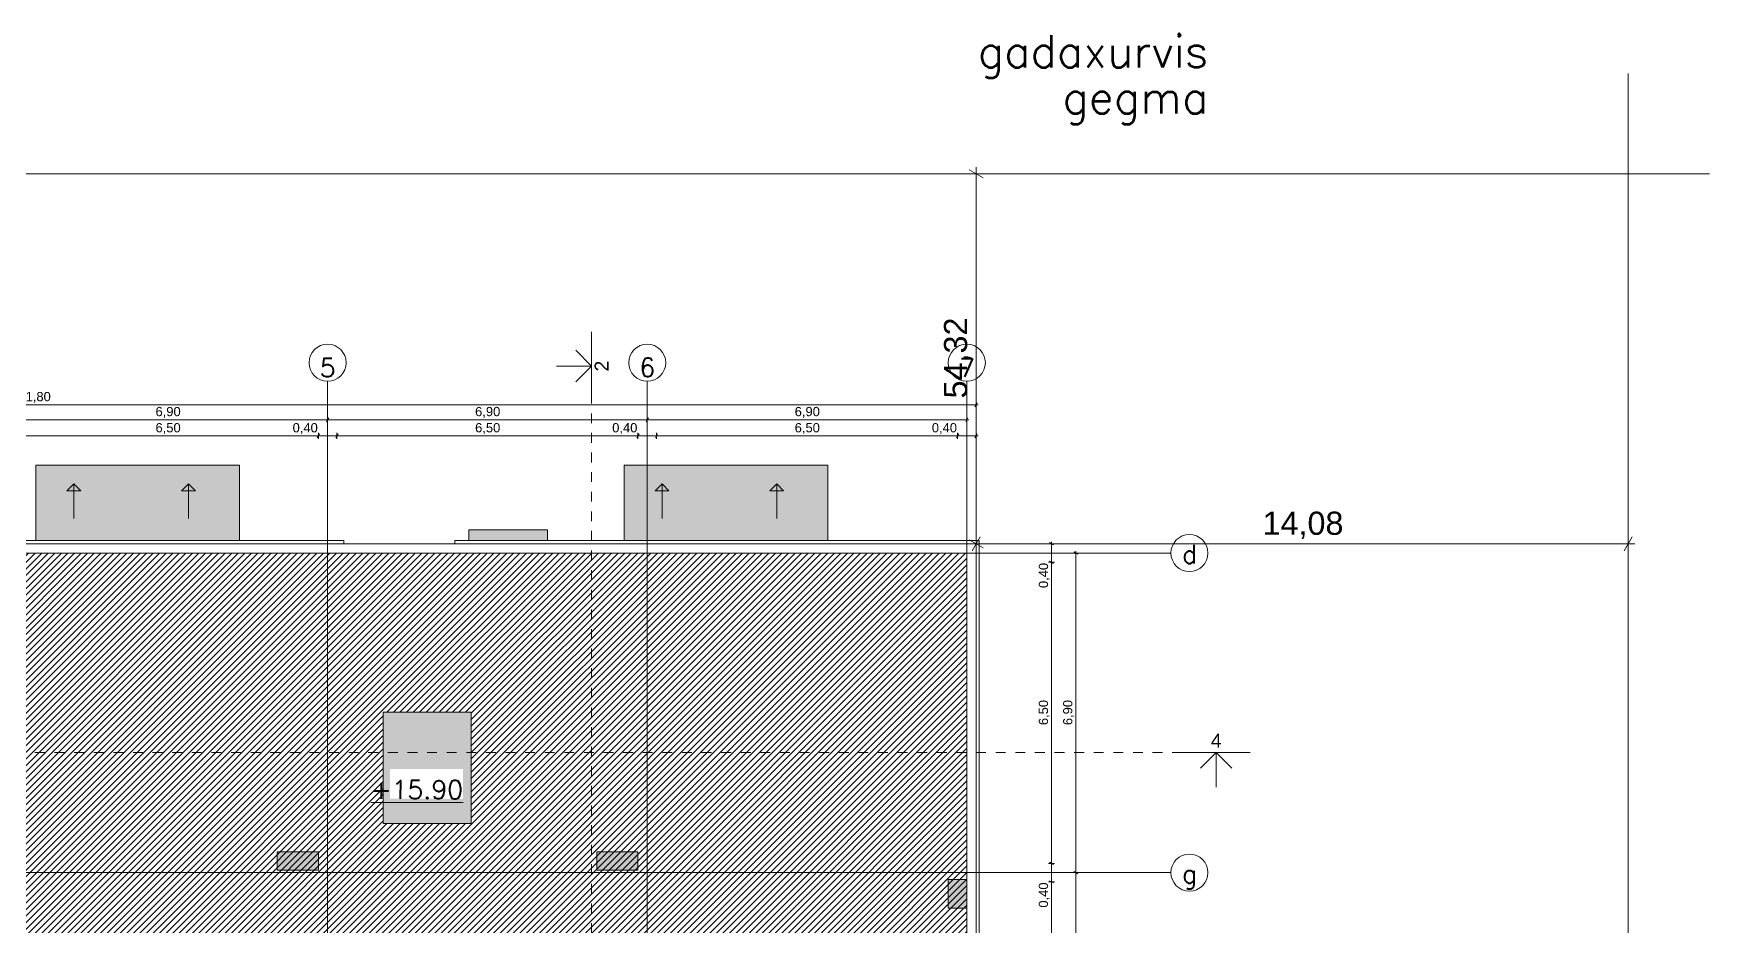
# Model space of a CAD drawing. Header units: metres. Extents: x 476297 to 476657, y 4620828 to 4621206.
# Drawn here: x 476412.1 to 476448.29, y 4621186.76 to 4621206.02 of the extents above; entities that cross this region are included whole.
import ezdxf

# ---------------------------------------------------------------- set-up
doc = ezdxf.new("R2010")
doc.units = ezdxf.units.M
doc.header["$MEASUREMENT"] = 0
doc.set_wipeout_variables(frame=1)
doc.linetypes.add('Dashed', pattern=[0.423333, 0.211667, -0.211667])
doc.linetypes.add('Wipeout_Contour', pattern=[1, 0, -1])
for name, color, linetype in [('0_Pen_No__42_Pen_No__250', 7, 'Continuous'), ('0_Pen_No__7', 7, 'Continuous'), ('2D Drafting - General_Pen_No__250', 7, 'Continuous'), ('2D Drafting - General_Pen_No__250_Pen_No__7', 7, 'Continuous'), ('Annotation - Text_Pen_No__7', 7, 'Continuous'), ('G-Anno-Nplt', 7, 'Continuous'), ('New.', 7, 'Continuous'), ('New2D Drafting - General_Pen_No__250', 7, 'Continuous'), ('New_________ _________ ___2', 7, 'Continuous'), ('Newreg_nak', 7, 'Continuous'), ('Newshenobebi', 7, 'Continuous'), ('NewStructural - Bearing', 7, 'Continuous'), ('zoma', 7, 'Continuous'), ('zoma_Pen_No__1', 7, 'Continuous'), ('zoma_Pen_No__5', 7, 'Continuous')]:
    doc.layers.add(name, color=color, linetype=linetype)
doc.styles.add('GENERATED_STYLE_1', font='arial.ttf')
doc.styles.add('GENERATED_STYLE_2', font='arial.ttf')
doc.linetypes.add('Break', pattern='A,0,[1,A-1 áƒ¡áƒ\x90áƒ®áƒšáƒ˜ - áƒ›áƒ¨áƒ”áƒœáƒ”áƒ‘áƒšáƒ”áƒ‘áƒ¡1.Shx,S=0.015679,R=0,X=0,Y=0],-1.975557,0', length=1.975557)
doc.dimstyles.new('GENERATED_STYLE__1', dxfattribs={"dimtxt": 0.2, "dimasz": 0.064421, "dimexe": 0.18, "dimexo": 0.003, "dimgap": 0.09, "dimtad": 1, "dimtih": 1, "dimtoh": 1, "dimzin": 0, "dimdsep": 46, "dimtxsty": 'GENERATED_STYLE_2', "dimblk": 'ARROWHEAD_2', "dimblk1": 'ARROWHEAD_2', "dimblk2": 'ARROWHEAD_2', "dimcen": 0.09, "dimclrd": 142, "dimclre": 142, "dimclrt": 142, "dimadec": 0, "dimazin": 0, "dimtfac": 1, "dimtdec": 4, "dimtmove": 0, "dimatfit": 3, "dimfxl": 1, "dimtolj": 1, "dimtzin": 0, "dimarcsym": 0})
doc.dimstyles.new('GENERATED_STYLE__10', dxfattribs={"dimtxt": 0.5, "dimasz": 0.228, "dimexe": 0.18, "dimexo": 0.003, "dimgap": 0.09, "dimtad": 1, "dimtih": 1, "dimtoh": 1, "dimzin": 0, "dimdsep": 46, "dimtxsty": 'GENERATED_STYLE_2', "dimblk": 'ARROWHEAD_2', "dimblk1": 'ARROWHEAD_2', "dimblk2": 'ARROWHEAD_2', "dimcen": 0.09, "dimclrd": 1, "dimclre": 1, "dimclrt": 1, "dimadec": 0, "dimazin": 0, "dimtfac": 1, "dimtdec": 4, "dimtmove": 0, "dimatfit": 3, "dimfxl": 1, "dimtolj": 1, "dimtzin": 0, "dimarcsym": 0})
doc.dimstyles.new('GENERATED_STYLE__11', dxfattribs={"dimtxt": 0.2, "dimasz": 0.064421, "dimexe": 0.18, "dimexo": 0.003, "dimgap": 0.09, "dimtad": 1, "dimzin": 0, "dimdsep": 46, "dimtxsty": 'GENERATED_STYLE_2', "dimblk": 'ARROWHEAD_2', "dimblk1": 'ARROWHEAD_2', "dimblk2": 'ARROWHEAD_2', "dimcen": 0.09, "dimclrd": 142, "dimclre": 142, "dimclrt": 142, "dimadec": 0, "dimazin": 0, "dimtfac": 1, "dimtdec": 4, "dimtmove": 0, "dimatfit": 3, "dimfxl": 1, "dimtolj": 1, "dimtzin": 0, "dimarcsym": 0})
doc.dimstyles.new('GENERATED_STYLE__2', dxfattribs={"dimtxt": 0.2, "dimasz": 0.064421, "dimexe": 0.18, "dimexo": 0.003, "dimgap": 0.09, "dimtad": 1, "dimtih": 1, "dimtoh": 1, "dimzin": 0, "dimdsep": 46, "dimtxsty": 'GENERATED_STYLE_2', "dimblk": 'ARROWHEAD_2', "dimblk1": 'ARROWHEAD_2', "dimblk2": 'ARROWHEAD_2', "dimcen": 0.09, "dimclrd": 142, "dimclre": 142, "dimclrt": 142, "dimadec": 0, "dimazin": 0, "dimtfac": 1, "dimtdec": 4, "dimtmove": 2, "dimatfit": 3, "dimfxl": 1, "dimtolj": 1, "dimtzin": 0, "dimarcsym": 0})
doc.dimstyles.new('GENERATED_STYLE__9', dxfattribs={"dimtxt": 0.5, "dimasz": 0.228, "dimexe": 0.18, "dimexo": 0.003, "dimgap": 0.09, "dimtad": 1, "dimzin": 0, "dimdsep": 46, "dimtxsty": 'GENERATED_STYLE_2', "dimblk": 'ARROWHEAD_2', "dimblk1": 'ARROWHEAD_2', "dimblk2": 'ARROWHEAD_2', "dimcen": 0.09, "dimclrd": 1, "dimclre": 1, "dimclrt": 1, "dimadec": 0, "dimazin": 0, "dimtfac": 1, "dimtdec": 4, "dimtmove": 0, "dimatfit": 3, "dimfxl": 1, "dimtolj": 1, "dimtzin": 0, "dimarcsym": 0})

# ---------------------------------------------------------------- blocks, each defined once
blk = doc.blocks.new('*D450', base_point=(476844.527, 4621385.791))
at = {"layer": 'zoma', "color": 1, "linetype": 'Continuous', "lineweight": 0, "transparency": 16777216}
for p, q in [((476432.604, 4621202.903), (476432.304, 4621203.076)), ((476432.454, 4621202.99), (476432.454, 4621203.136)), ((476432.679, 4621202.99), (476432.229, 4621202.99)), ((476432.454, 4621195.005), (476432.454, 4621202.99)), ((476432.304, 4621195.091), (476432.604, 4621194.918)), ((476432.679, 4621195.005), (476432.229, 4621195.005)), ((476432.454, 4621194.858), (476432.454, 4621195.005))]:
    blk.add_line(p, q, dxfattribs=at)
at = {"layer": 'zoma', "color": 1, "lineweight": 0, "transparency": 16777216, "insert": (476432.354, 4621198.142), "char_height": 0.5, "attachment_point": 7, "rotation": 89.9995, "style": 'GENERATED_STYLE_2'}
blk.add_mtext('\\A1;{\\pql;\\fArial CYR|b0|i0|c204|p34;54,32}', dxfattribs=at)
blk = doc.blocks.new('ARROWHEAD_2')
at = {"color": 0, "linetype": 'Continuous', "lineweight": 0}
for p, q in [((0, 0), (-1, 0)), ((-0.38, -0.66), (0.38, 0.66))]:
    blk.add_line(p, q, dxfattribs=at)
blk = doc.blocks.new('*D451', base_point=(476844.527, 4621385.791))
at = {"layer": 'zoma', "color": 1, "linetype": 'Continuous', "lineweight": 0, "transparency": 16777216}
for p, q in [((476432.541, 4621195.155), (476432.368, 4621194.855)), ((476432.454, 4621194.78), (476432.454, 4621195.23)), ((476446.446, 4621194.855), (476446.619, 4621195.155)), ((476446.532, 4621194.78), (476446.532, 4621195.23)), ((476432.308, 4621195.005), (476432.454, 4621195.005)), ((476432.454, 4621195.005), (476446.532, 4621195.005)), ((476446.532, 4621195.005), (476446.679, 4621195.005))]:
    blk.add_line(p, q, dxfattribs=at)
at = {"layer": 'zoma', "color": 1, "lineweight": 0, "transparency": 16777216, "insert": (476438.638, 4621195.105), "char_height": 0.5, "attachment_point": 7, "style": 'GENERATED_STYLE_2'}
blk.add_mtext('\\A1;{\\pql;\\fArial CYR|b0|i0|c204|p34;14,08}', dxfattribs=at)
blk = doc.blocks.new('*D461', base_point=(476844.527, 4621385.791))
at = {"layer": 'zoma', "color": 142, "linetype": 'Continuous', "lineweight": 0, "transparency": 16777216}
for p, q in [((476411.579, 4621197.724), (476411.53, 4621197.639)), ((476411.554, 4621197.618), (476411.554, 4621197.745)), ((476411.554, 4621197.682), (476418.454, 4621197.682)), ((476418.479, 4621197.724), (476418.43, 4621197.639)), ((476418.454, 4621197.618), (476418.454, 4621197.745))]:
    blk.add_line(p, q, dxfattribs=at)
at = {"layer": 'zoma', "color": 142, "lineweight": 0, "transparency": 16777216, "insert": (476414.738, 4621197.722), "char_height": 0.2, "attachment_point": 7, "style": 'GENERATED_STYLE_2'}
blk.add_mtext('\\A1;{\\pql;\\fArial CYR|b0|i0|c204|p34;6,90}', dxfattribs=at)
blk = doc.blocks.new('*D462', base_point=(476844.527, 4621385.791))
at = {"layer": 'zoma', "color": 142, "linetype": 'Continuous', "lineweight": 0, "transparency": 16777216}
for p, q in [((476418.479, 4621197.724), (476418.43, 4621197.639)), ((476418.454, 4621197.618), (476418.454, 4621197.745)), ((476418.454, 4621197.682), (476425.354, 4621197.682)), ((476425.379, 4621197.724), (476425.33, 4621197.639)), ((476425.354, 4621197.618), (476425.354, 4621197.745))]:
    blk.add_line(p, q, dxfattribs=at)
at = {"layer": 'zoma', "color": 142, "lineweight": 0, "transparency": 16777216, "insert": (476421.638, 4621197.722), "char_height": 0.2, "attachment_point": 7, "style": 'GENERATED_STYLE_2'}
blk.add_mtext('\\A1;{\\pql;\\fArial CYR|b0|i0|c204|p34;6,90}', dxfattribs=at)
blk = doc.blocks.new('*D463', base_point=(476844.527, 4621385.791))
at = {"layer": 'zoma', "color": 142, "linetype": 'Continuous', "lineweight": 0, "transparency": 16777216}
for p, q in [((476425.379, 4621197.724), (476425.33, 4621197.639)), ((476425.354, 4621197.618), (476425.354, 4621197.745)), ((476425.354, 4621197.682), (476432.254, 4621197.682)), ((476432.23, 4621197.639), (476432.279, 4621197.724)), ((476432.254, 4621197.618), (476432.254, 4621197.745)), ((476432.254, 4621197.682), (476432.296, 4621197.682))]:
    blk.add_line(p, q, dxfattribs=at)
at = {"layer": 'zoma', "color": 142, "lineweight": 0, "transparency": 16777216, "insert": (476428.538, 4621197.722), "char_height": 0.2, "attachment_point": 7, "style": 'GENERATED_STYLE_2'}
blk.add_mtext('\\A1;{\\pql;\\fArial CYR|b0|i0|c204|p34;6,90}', dxfattribs=at)
blk = doc.blocks.new('*D474', base_point=(476844.527, 4621385.791))
at = {"layer": 'zoma', "color": 142, "linetype": 'Continuous', "lineweight": 0, "transparency": 16777216}
for p, q in [((476434.673, 4621187.904), (476434.546, 4621187.904)), ((476434.567, 4621187.929), (476434.652, 4621187.88)), ((476434.61, 4621184.404), (476434.61, 4621187.904)), ((476434.673, 4621184.404), (476434.546, 4621184.404)), ((476434.567, 4621184.429), (476434.652, 4621184.38))]:
    blk.add_line(p, q, dxfattribs=at)
at = {"layer": 'zoma', "color": 142, "lineweight": 0, "transparency": 16777216, "insert": (476434.57, 4621185.888), "char_height": 0.2, "attachment_point": 7, "rotation": 90, "style": 'GENERATED_STYLE_2'}
blk.add_mtext('\\A1;{\\pql;\\fArial CYR|b0|i0|c204|p34;3,50}', dxfattribs=at)
blk = doc.blocks.new('*D475', base_point=(476844.527, 4621385.791))
at = {"layer": 'zoma', "color": 142, "linetype": 'Continuous', "lineweight": 0, "transparency": 16777216}
for p, q in [((476434.673, 4621194.804), (476434.546, 4621194.804)), ((476434.652, 4621194.78), (476434.567, 4621194.829)), ((476434.61, 4621194.804), (476434.61, 4621194.846)), ((476434.61, 4621187.904), (476434.61, 4621194.804)), ((476434.673, 4621187.904), (476434.546, 4621187.904)), ((476434.567, 4621187.929), (476434.652, 4621187.88))]:
    blk.add_line(p, q, dxfattribs=at)
at = {"layer": 'zoma', "color": 142, "lineweight": 0, "transparency": 16777216, "insert": (476434.57, 4621191.088), "char_height": 0.2, "attachment_point": 7, "rotation": 90, "style": 'GENERATED_STYLE_2'}
blk.add_mtext('\\A1;{\\pql;\\fArial CYR|b0|i0|c204|p34;6,90}', dxfattribs=at)
blk = doc.blocks.new('*D493', base_point=(476844.527, 4621385.791))
at = {"layer": 'zoma', "color": 142, "linetype": 'Continuous', "lineweight": 0, "transparency": 16777216}
for p, q in [((476434.148, 4621187.704), (476434.021, 4621187.704)), ((476434.042, 4621187.729), (476434.127, 4621187.68)), ((476434.085, 4621184.604), (476434.085, 4621187.704)), ((476434.148, 4621184.604), (476434.021, 4621184.604)), ((476434.042, 4621184.629), (476434.127, 4621184.58))]:
    blk.add_line(p, q, dxfattribs=at)
at = {"layer": 'zoma', "color": 142, "lineweight": 0, "transparency": 16777216, "char_height": 0.2, "attachment_point": 7, "rotation": 90, "style": 'GENERATED_STYLE_2'}
for s, insert in [('\\A1;{\\pql;\\fArial CYR|b0|i0|c204|p34;0,40}', (476434.045, 4621187.148)), ('\\A1;{\\pql;\\fArial CYR|b0|i0|c204|p34;3,10}', (476434.045, 4621185.888))]:
    blk.add_mtext(s, dxfattribs=dict(at, insert=insert))
blk = doc.blocks.new('*D494', base_point=(476844.527, 4621385.791))
at = {"layer": 'zoma', "color": 142, "linetype": 'Continuous', "lineweight": 0, "transparency": 16777216}
for p, q in [((476434.148, 4621188.104), (476434.021, 4621188.104)), ((476434.042, 4621188.129), (476434.127, 4621188.08)), ((476434.085, 4621187.704), (476434.085, 4621188.104)), ((476434.148, 4621187.704), (476434.021, 4621187.704)), ((476434.042, 4621187.729), (476434.127, 4621187.68))]:
    blk.add_line(p, q, dxfattribs=at)
blk = doc.blocks.new('*D495', base_point=(476844.527, 4621385.791))
at = {"layer": 'zoma', "color": 142, "linetype": 'Continuous', "lineweight": 0, "transparency": 16777216}
for p, q in [((476434.148, 4621194.604), (476434.021, 4621194.604)), ((476434.042, 4621194.629), (476434.127, 4621194.58)), ((476434.085, 4621188.104), (476434.085, 4621194.604)), ((476434.148, 4621188.104), (476434.021, 4621188.104)), ((476434.042, 4621188.129), (476434.127, 4621188.08))]:
    blk.add_line(p, q, dxfattribs=at)
at = {"layer": 'zoma', "color": 142, "lineweight": 0, "transparency": 16777216, "char_height": 0.2, "attachment_point": 7, "rotation": 90, "style": 'GENERATED_STYLE_2'}
for s, insert in [('\\A1;{\\pql;\\fArial CYR|b0|i0|c204|p34;0,40}', (476434.045, 4621194.048)), ('\\A1;{\\pql;\\fArial CYR|b0|i0|c204|p34;6,50}', (476434.045, 4621191.088))]:
    blk.add_mtext(s, dxfattribs=dict(at, insert=insert))
blk = doc.blocks.new('*D496', base_point=(476844.527, 4621385.791))
at = {"layer": 'zoma', "color": 142, "linetype": 'Continuous', "lineweight": 0, "transparency": 16777216}
for p, q in [((476434.148, 4621195.004), (476434.021, 4621195.004)), ((476434.127, 4621194.98), (476434.042, 4621195.029)), ((476434.085, 4621195.004), (476434.085, 4621195.046)), ((476434.085, 4621194.604), (476434.085, 4621195.004)), ((476434.148, 4621194.604), (476434.021, 4621194.604)), ((476434.042, 4621194.629), (476434.127, 4621194.58))]:
    blk.add_line(p, q, dxfattribs=at)
blk = doc.blocks.new('*D513', base_point=(476844.527, 4621385.791))
at = {"layer": 'zoma', "color": 142, "linetype": 'Continuous', "lineweight": 0, "transparency": 16777216}
for p, q in [((476411.779, 4621197.376), (476411.73, 4621197.291)), ((476411.754, 4621197.27), (476411.754, 4621197.397)), ((476411.754, 4621197.333), (476418.254, 4621197.333)), ((476418.279, 4621197.376), (476418.23, 4621197.291)), ((476418.254, 4621197.27), (476418.254, 4621197.397))]:
    blk.add_line(p, q, dxfattribs=at)
at = {"layer": 'zoma', "color": 142, "lineweight": 0, "transparency": 16777216, "char_height": 0.2, "attachment_point": 7, "style": 'GENERATED_STYLE_2'}
for s, insert in [('\\A1;{\\pql;\\fArial CYR|b0|i0|c204|p34;6,50}', (476414.738, 4621197.373)), ('\\A1;{\\pql;\\fArial CYR|b0|i0|c204|p34;0,40}', (476417.698, 4621197.373))]:
    blk.add_mtext(s, dxfattribs=dict(at, insert=insert))
blk = doc.blocks.new('*D514', base_point=(476844.527, 4621385.791))
at = {"layer": 'zoma', "color": 142, "linetype": 'Continuous', "lineweight": 0, "transparency": 16777216}
for p, q in [((476418.279, 4621197.376), (476418.23, 4621197.291)), ((476418.254, 4621197.27), (476418.254, 4621197.397)), ((476418.254, 4621197.333), (476418.654, 4621197.333)), ((476418.679, 4621197.376), (476418.63, 4621197.291)), ((476418.654, 4621197.27), (476418.654, 4621197.397))]:
    blk.add_line(p, q, dxfattribs=at)
blk = doc.blocks.new('*D515', base_point=(476844.527, 4621385.791))
at = {"layer": 'zoma', "color": 142, "linetype": 'Continuous', "lineweight": 0, "transparency": 16777216}
for p, q in [((476418.679, 4621197.376), (476418.63, 4621197.291)), ((476418.654, 4621197.27), (476418.654, 4621197.397)), ((476418.654, 4621197.333), (476425.154, 4621197.333)), ((476425.179, 4621197.376), (476425.13, 4621197.291)), ((476425.154, 4621197.27), (476425.154, 4621197.397))]:
    blk.add_line(p, q, dxfattribs=at)
at = {"layer": 'zoma', "color": 142, "lineweight": 0, "transparency": 16777216, "char_height": 0.2, "attachment_point": 7, "style": 'GENERATED_STYLE_2'}
for s, insert in [('\\A1;{\\pql;\\fArial CYR|b0|i0|c204|p34;6,50}', (476421.638, 4621197.373)), ('\\A1;{\\pql;\\fArial CYR|b0|i0|c204|p34;0,40}', (476424.598, 4621197.373))]:
    blk.add_mtext(s, dxfattribs=dict(at, insert=insert))
blk = doc.blocks.new('*D516', base_point=(476844.527, 4621385.791))
at = {"layer": 'zoma', "color": 142, "linetype": 'Continuous', "lineweight": 0, "transparency": 16777216}
for p, q in [((476425.179, 4621197.376), (476425.13, 4621197.291)), ((476425.154, 4621197.27), (476425.154, 4621197.397)), ((476425.154, 4621197.333), (476425.554, 4621197.333)), ((476425.579, 4621197.376), (476425.53, 4621197.291)), ((476425.554, 4621197.27), (476425.554, 4621197.397))]:
    blk.add_line(p, q, dxfattribs=at)
blk = doc.blocks.new('*D517', base_point=(476844.527, 4621385.791))
at = {"layer": 'zoma', "color": 142, "linetype": 'Continuous', "lineweight": 0, "transparency": 16777216}
for p, q in [((476425.579, 4621197.376), (476425.53, 4621197.291)), ((476425.554, 4621197.27), (476425.554, 4621197.397)), ((476425.554, 4621197.333), (476432.054, 4621197.333)), ((476432.079, 4621197.376), (476432.03, 4621197.291)), ((476432.054, 4621197.27), (476432.054, 4621197.397))]:
    blk.add_line(p, q, dxfattribs=at)
at = {"layer": 'zoma', "color": 142, "lineweight": 0, "transparency": 16777216, "char_height": 0.2, "attachment_point": 7, "style": 'GENERATED_STYLE_2'}
for s, insert in [('\\A1;{\\pql;\\fArial CYR|b0|i0|c204|p34;6,50}', (476428.538, 4621197.373)), ('\\A1;{\\pql;\\fArial CYR|b0|i0|c204|p34;0,40}', (476431.498, 4621197.373))]:
    blk.add_mtext(s, dxfattribs=dict(at, insert=insert))
blk = doc.blocks.new('*D518', base_point=(476844.527, 4621385.791))
at = {"layer": 'zoma', "color": 142, "linetype": 'Continuous', "lineweight": 0, "transparency": 16777216}
for p, q in [((476432.079, 4621197.376), (476432.03, 4621197.291)), ((476432.054, 4621197.27), (476432.054, 4621197.397)), ((476432.054, 4621197.333), (476432.454, 4621197.333)), ((476432.43, 4621197.291), (476432.479, 4621197.376)), ((476432.454, 4621197.27), (476432.454, 4621197.397)), ((476432.454, 4621197.333), (476432.496, 4621197.333))]:
    blk.add_line(p, q, dxfattribs=at)
blk = doc.blocks.new('*D519', base_point=(476844.527, 4621385.791))
at = {"layer": 'zoma', "color": 142, "linetype": 'Continuous', "lineweight": 0, "transparency": 16777216}
for p, q in [((476390.613, 4621198.005), (476390.654, 4621198.005)), ((476390.679, 4621198.047), (476390.63, 4621197.963)), ((476390.654, 4621197.941), (476390.654, 4621198.068)), ((476390.654, 4621198.005), (476432.454, 4621198.005)), ((476432.43, 4621197.963), (476432.479, 4621198.047)), ((476432.454, 4621197.941), (476432.454, 4621198.068)), ((476432.454, 4621198.005), (476432.496, 4621198.005))]:
    blk.add_line(p, q, dxfattribs=at)
at = {"layer": 'zoma', "color": 142, "lineweight": 0, "transparency": 16777216, "insert": (476411.778, 4621198.045), "char_height": 0.2, "attachment_point": 7, "style": 'GENERATED_STYLE_2'}
blk.add_mtext('\\A1;{\\pql;\\fArial CYR|b0|i0|c204|p34;41,80}', dxfattribs=at)

msp = doc.modelspace()

# ---------------------------------------------------------------- hatches: boundary and pattern name
at = {"layer": '0_Pen_No__7', "linetype": 'Continuous', "lineweight": 0}
h = msp.add_hatch(dxfattribs=at)
h.set_pattern_fill('COMMON_BRICK', color=251, style=0, pattern_type=2)
h.set_pattern_definition([(225, (476437.30064, 4621200.58931), (-0.07071068, 0.07071068), [])])
h.paths.add_polyline_path([(476432.254, 4621194.804), (476390.854, 4621194.804), (476390.854, 4621177.504), (476432.254, 4621177.504)])
h.paths.add_polyline_path([(476421.554, 4621191.365), (476421.554, 4621188.964), (476419.654, 4621188.964), (476419.654, 4621191.365)], flags=0)
h.paths.add_polyline_path([(476421.005, 4621186.254), (476418.405, 4621186.254), (476418.405, 4621183.955), (476421.005, 4621183.955)], flags=0)
h.paths.add_polyline_path([(476404.704, 4621186.254), (476402.104, 4621186.254), (476402.104, 4621183.954), (476404.704, 4621183.954)], flags=0)
h.paths.add_polyline_path([(476403.454, 4621191.365), (476403.454, 4621188.964), (476401.554, 4621188.964), (476401.554, 4621191.365)], flags=0)
at = {"layer": '2D Drafting - General_Pen_No__250', "linetype": 'Continuous', "lineweight": 0}
msp.add_hatch(color=7, dxfattribs=at).paths.add_polyline_path([(476419.655, 4621188.964), (476419.655, 4621191.365), (476421.555, 4621191.365), (476421.555, 4621188.964)])
at = {"layer": 'G-Anno-Nplt', "linetype": 'Continuous', "lineweight": 0}
for points in [[(476416.554, 4621196.705), (476416.554, 4621195.074), (476412.154, 4621195.074), (476412.154, 4621196.705)], [(476429.254, 4621196.705), (476429.254, 4621195.074), (476424.854, 4621195.074), (476424.854, 4621196.705)], [(476423.204, 4621195.304), (476423.204, 4621195.074), (476421.504, 4621195.074), (476421.504, 4621195.304)]]:
    msp.add_hatch(color=253, dxfattribs=at).paths.add_polyline_path(points)
at = {"layer": 'New2D Drafting - General_Pen_No__250', "linetype": 'Continuous', "lineweight": 0}
for points in [[(476417.364, 4621188.354), (476417.364, 4621187.954), (476418.254, 4621187.954), (476418.254, 4621188.354)], [(476424.264, 4621188.354), (476424.264, 4621187.954), (476425.154, 4621187.954), (476425.154, 4621188.354)], [(476432.254, 4621187.134), (476432.254, 4621187.754), (476431.854, 4621187.754), (476431.854, 4621187.134)]]:
    msp.add_hatch(color=7, dxfattribs=at).paths.add_polyline_path(points)

# ---------------------------------------------------------------- linework, layer by layer
at = {"layer": '0_Pen_No__42_Pen_No__250', "color": 5, "linetype": 'Continuous', "lineweight": 0}
for centre in [(476418.454, 4621198.914), (476418.454, 4621198.914), (476425.354, 4621198.914), (476432.254, 4621198.914), (476437.06, 4621194.804), (476437.06, 4621187.904)]:
    msp.add_circle(centre, 0.4, dxfattribs=at)
at = {"layer": '0_Pen_No__7', "color": 7, "linetype": 'Continuous', "lineweight": 0, "flags": 128}
for points in [[(476412.974, 4621195.547), (476412.974, 4621196.297), (476412.824, 4621196.147), (476413.124, 4621196.147), (476412.974, 4621196.297)], [(476415.449, 4621195.547), (476415.449, 4621196.297), (476415.299, 4621196.147), (476415.599, 4621196.147), (476415.449, 4621196.297)], [(476425.674, 4621195.547), (476425.674, 4621196.297), (476425.524, 4621196.147), (476425.824, 4621196.147), (476425.674, 4621196.297)], [(476428.149, 4621195.547), (476428.149, 4621196.297), (476427.999, 4621196.147), (476428.299, 4621196.147), (476428.149, 4621196.297)], [(476432.254, 4621194.804), (476390.854, 4621194.804), (476390.854, 4621177.504), (476432.254, 4621177.504)], [(476421.554, 4621191.365), (476421.554, 4621188.964), (476419.654, 4621188.964), (476419.654, 4621191.365)]]:
    msp.add_lwpolyline(points, close=True, dxfattribs=at)
at = {"layer": '2D Drafting - General_Pen_No__250', "color": 7, "linetype": 'Continuous', "lineweight": 0, "flags": 128}
msp.add_lwpolyline([(476419.655, 4621188.964), (476419.655, 4621191.365), (476421.555, 4621191.365), (476421.555, 4621188.964)], close=True, dxfattribs=at)
at = {"layer": '2D Drafting - General_Pen_No__250_Pen_No__7', "color": 7, "linetype": 'Continuous', "lineweight": 0, "flags": 128}
for points in [[(476432.454, 4621195.004), (476418.254, 4621195.004), (476404.854, 4621195.004), (476401.554, 4621195.004), (476390.654, 4621195.004), (476390.654, 4621177.305), (476432.454, 4621177.305)], [(476432.254, 4621194.804), (476390.854, 4621194.804), (476390.854, 4621177.504), (476432.254, 4621177.504)]]:
    msp.add_lwpolyline(points, close=True, dxfattribs=at)
at = {"layer": 'G-Anno-Nplt', "color": 7, "linetype": 'Continuous', "lineweight": 0, "flags": 128}
for points in [[(476416.554, 4621196.705), (476416.554, 4621195.074), (476412.154, 4621195.074), (476412.154, 4621196.705)], [(476429.254, 4621196.705), (476429.254, 4621195.074), (476424.854, 4621195.074), (476424.854, 4621196.705)], [(476423.204, 4621195.304), (476423.204, 4621195.074), (476421.504, 4621195.074), (476421.504, 4621195.304)]]:
    msp.add_lwpolyline(points, close=True, dxfattribs=at)
at = {"layer": 'New2D Drafting - General_Pen_No__250', "color": 7, "linetype": 'Continuous', "lineweight": 0, "flags": 128}
for points in [[(476417.364, 4621188.354), (476417.364, 4621187.954), (476418.254, 4621187.954), (476418.254, 4621188.354)], [(476424.264, 4621188.354), (476424.264, 4621187.954), (476425.154, 4621187.954), (476425.154, 4621188.354)], [(476432.254, 4621187.134), (476432.254, 4621187.754), (476431.854, 4621187.754), (476431.854, 4621187.134)]]:
    msp.add_lwpolyline(points, close=True, dxfattribs=at)
at = {"layer": 'New_________ _________ ___2', "color": 1, "linetype": 'Continuous', "lineweight": 0}
msp.add_lwpolyline([(476377.766, 4621172.777), (476408.089, 4621171.796), (476446.533, 4621170.762), (476446.532, 4621205.161)], dxfattribs=at)
at = {"layer": 'Newreg_nak', "color": 7, "linetype": 'Continuous', "lineweight": 0, "flags": 128}
for points in [[(476404.304, 4621195.004), (476404.304, 4621195.074), (476418.804, 4621195.074), (476418.804, 4621195.004)], [(476421.204, 4621195.004), (476421.204, 4621195.074), (476432.524, 4621195.074), (476432.524, 4621177.235), (476425.154, 4621177.235)]]:
    msp.add_lwpolyline(points, dxfattribs=at)
at = {"layer": 'Newshenobebi', "color": 1, "linetype": 'Dashed', "lineweight": 0}
for points in [[(476424.151, 4621174.749), (476424.151, 4621199.578)], [(476436.901, 4621190.5), (476385.828, 4621190.5)]]:
    msp.add_lwpolyline(points, dxfattribs=at)
at = {"layer": 'Newshenobebi', "color": 1, "linetype": 'Continuous', "lineweight": 0}
for points in [[(476424.151, 4621198.105), (476424.151, 4621199.578)], [(476424.151, 4621198.841), (476423.81, 4621199.183)], [(476424.151, 4621198.841), (476423.398, 4621198.841)], [(476424.151, 4621198.841), (476423.81, 4621198.5)], [(476438.375, 4621190.5), (476436.901, 4621190.5)], [(476437.638, 4621190.5), (476437.297, 4621190.159)], [(476437.638, 4621190.5), (476437.638, 4621189.747)], [(476437.638, 4621190.5), (476437.979, 4621190.159)]]:
    msp.add_lwpolyline(points, dxfattribs=at)
at = {"layer": 'NewStructural - Bearing', "color": 1, "linetype": 'Break', "lineweight": 0}
msp.add_line((476377.634, 4621202.99), (476448.288, 4621202.99), dxfattribs=at)
at = {"layer": 'zoma_Pen_No__5', "color": 5, "linetype": 'Continuous', "lineweight": 0}
for p, q in [((476418.454, 4621198.514), (476418.454, 4621173.803)), ((476425.354, 4621198.514), (476425.354, 4621173.803)), ((476432.254, 4621198.514), (476432.254, 4621173.803)), ((476386.774, 4621194.804), (476436.66, 4621194.804)), ((476386.774, 4621194.804), (476436.66, 4621194.804)), ((476386.774, 4621187.904), (476436.66, 4621187.904)), ((476386.774, 4621187.904), (476436.66, 4621187.904))]:
    msp.add_line(p, q, dxfattribs=at)

# ---------------------------------------------------------------- texts
at = {"layer": 'Annotation - Text_Pen_No__7', "color": 5, "linetype": 'Continuous', "lineweight": 0, "char_height": 0.4, "attachment_point": 2}
for s, insert in [('\\A1;{\\pqc;\\Ftxt.shx;5}', (476418.456, 4621199.006)), ('\\A1;{\\pqc;\\Ftxt.shx;6}', (476425.356, 4621199.013)), ('\\A1;{\\pqc;\\Ftxt.shx;7}', (476432.256, 4621199.006)), ('\\A1;{\\pqc;\\Ftxt.shx;d}', (476437.062, 4621194.978)), ('\\A1;{\\pqc;\\Ftxt.shx;g}', (476437.062, 4621188.079))]:
    msp.add_mtext(s, dxfattribs=dict(at, insert=insert))
at = {"layer": 'New.', "color": 7, "linetype": 'Continuous', "lineweight": 0, "insert": (476437.467, 4621205.988), "char_height": 0.7, "width": 6.25704, "attachment_point": 3, "line_spacing_factor": 0.852666}
msp.add_mtext('\\A1;{\\pqr;\\Ftxt.shx;gadaxurvis gegma}', dxfattribs=at)
at = {"layer": 'New.', "color": 1, "linetype": 'Continuous', "lineweight": 0, "insert": (476424.219, 4621198.841), "char_height": 0.3, "attachment_point": 2, "rotation": 90, "style": 'GENERATED_STYLE_1'}
msp.add_mtext('\\A1;{\\pqc;\\fArial|b0|i0|c0|p34;2}', dxfattribs=at)
at = {"layer": 'New.', "color": 1, "linetype": 'Continuous', "lineweight": 0, "insert": (476437.638, 4621190.903), "char_height": 0.3, "attachment_point": 2, "style": 'GENERATED_STYLE_1'}
msp.add_mtext('\\A1;{\\pqc;\\fArial|b0|i0|c0|p34;4}', dxfattribs=at)

# ---------------------------------------------------------------- dimensions: what is measured, and where the dimension line sits
at = {"layer": 'zoma', "color": 1, "linetype": 'Continuous', "lineweight": 0}
dim = msp.add_linear_dim(base=(476432.454, 4621202.99), p1=(476432.454, 4621195.004), p2=(476432.454, 4621202.99), angle=89.9995, text='54,32', dimstyle='GENERATED_STYLE__9', dxfattribs=at)
dim.commit()
dim.dimension.update_dxf_attribs({"geometry": '*D450', "text_midpoint": (476432.104, 4621198.982), "dimtype": 160, "text_rotation": 89.9995})
at = {"layer": 'zoma', "color": 142, "linetype": 'Continuous', "lineweight": 0}
for base, p1, p2, dimstyle, picture, middle in [((476432.454, 4621198.005), (476390.654, 4621196.146), (476432.454, 4621196.146), 'GENERATED_STYLE__2', '*D519', (476412.114, 4621198.145)), ((476418.454, 4621197.682), (476411.554, 4621196.043), (476418.454, 4621196.043), 'GENERATED_STYLE__1', '*D461', (476414.998, 4621197.822)), ((476425.354, 4621197.682), (476418.454, 4621196.043), (476425.354, 4621196.043), 'GENERATED_STYLE__1', '*D462', (476421.898, 4621197.822)), ((476432.254, 4621197.682), (476425.354, 4621196.043), (476432.254, 4621196.043), 'GENERATED_STYLE__1', '*D463', (476428.798, 4621197.822)), ((476418.254, 4621197.333), (476411.754, 4621195.831), (476418.254, 4621195.831), 'GENERATED_STYLE__1', '*D513', (476414.998, 4621197.473)), ((476425.154, 4621197.333), (476418.654, 4621195.831), (476425.154, 4621195.831), 'GENERATED_STYLE__1', '*D515', (476421.898, 4621197.473)), ((476432.054, 4621197.333), (476425.554, 4621195.831), (476432.054, 4621195.831), 'GENERATED_STYLE__1', '*D517', (476428.798, 4621197.473)), ((476418.654, 4621197.333), (476418.254, 4621195.831), (476418.654, 4621195.831), 'GENERATED_STYLE__1', '*D514', (476417.957, 4621197.473)), ((476425.554, 4621197.333), (476425.154, 4621195.831), (476425.554, 4621195.831), 'GENERATED_STYLE__1', '*D516', (476424.857, 4621197.473)), ((476432.454, 4621197.333), (476432.054, 4621195.831), (476432.454, 4621195.831), 'GENERATED_STYLE__1', '*D518', (476431.757, 4621197.473))]:
    dim = msp.add_linear_dim(base=base, p1=p1, p2=p2, dimstyle=dimstyle, dxfattribs=at)
    dim.commit()
    dim.dimension.update_dxf_attribs({"geometry": picture, "text_midpoint": middle, "dimtype": 160})
at = {"layer": 'zoma', "color": 1, "linetype": 'Continuous', "lineweight": 0}
dim = msp.add_linear_dim(base=(476446.532, 4621195.004), p1=(476432.454, 4621195.004), p2=(476446.532, 4621196.138), text='14,08', dimstyle='GENERATED_STYLE__10', dxfattribs=at)
dim.commit()
dim.dimension.update_dxf_attribs({"geometry": '*D451', "text_midpoint": (476439.478, 4621195.355), "dimtype": 160})
at = {"layer": 'zoma', "color": 142, "linetype": 'Continuous', "lineweight": 0}
for base, p1, p2, picture, middle in [((476434.085, 4621195.004), (476432.454, 4621194.604), (476432.454, 4621195.004), '*D496', (476433.945, 4621194.308)), ((476434.61, 4621194.804), (476435.138, 4621187.904), (476434.476, 4621194.804), '*D475', (476434.47, 4621191.348)), ((476434.085, 4621194.604), (476432.454, 4621188.104), (476432.454, 4621194.604), '*D495', (476433.945, 4621191.348)), ((476434.085, 4621188.104), (476432.454, 4621187.704), (476432.454, 4621188.104), '*D494', (476433.945, 4621187.408)), ((476434.61, 4621187.904), (476436.062, 4621184.404), (476435.138, 4621187.904), '*D474', (476434.47, 4621186.148)), ((476434.085, 4621187.704), (476432.454, 4621184.604), (476432.454, 4621187.704), '*D493', (476433.945, 4621186.148))]:
    dim = msp.add_linear_dim(base=base, p1=p1, p2=p2, angle=90, dimstyle='GENERATED_STYLE__11', dxfattribs=at)
    dim.commit()
    dim.dimension.update_dxf_attribs({"geometry": picture, "text_midpoint": middle, "dimtype": 160, "text_rotation": 90})

# ---------------------------------------------------------------- next in the draw order: wipeouts: each hides what was drawn before it
at = {"color": 1, "linetype": 'Wipeout_Contour', "lineweight": 0, "ltscale": 18582732.59816062}
msp.add_wipeout([(476419.802, 4621190.138), (476421.378, 4621190.138), (476421.378, 4621189.501), (476419.802, 4621189.501)], dxfattribs=at).dxf.layer = 'zoma_Pen_No__1'

# ---------------------------------------------------------------- next in the draw order: texts
at = {"layer": 'zoma_Pen_No__1', "color": 1, "linetype": 'Continuous', "lineweight": 0, "insert": (476421.378, 4621189.495), "char_height": 0.4, "attachment_point": 9, "rotation": 359.986}
msp.add_mtext('\\A1;{\\pqr;\\Ftxt.shx;\\L\\L+1\\Ftxt.shx;5\\Ftxt.shx;.\\Ftxt.shx;90}', dxfattribs=at)

doc.saveas('drawing.dxf')
